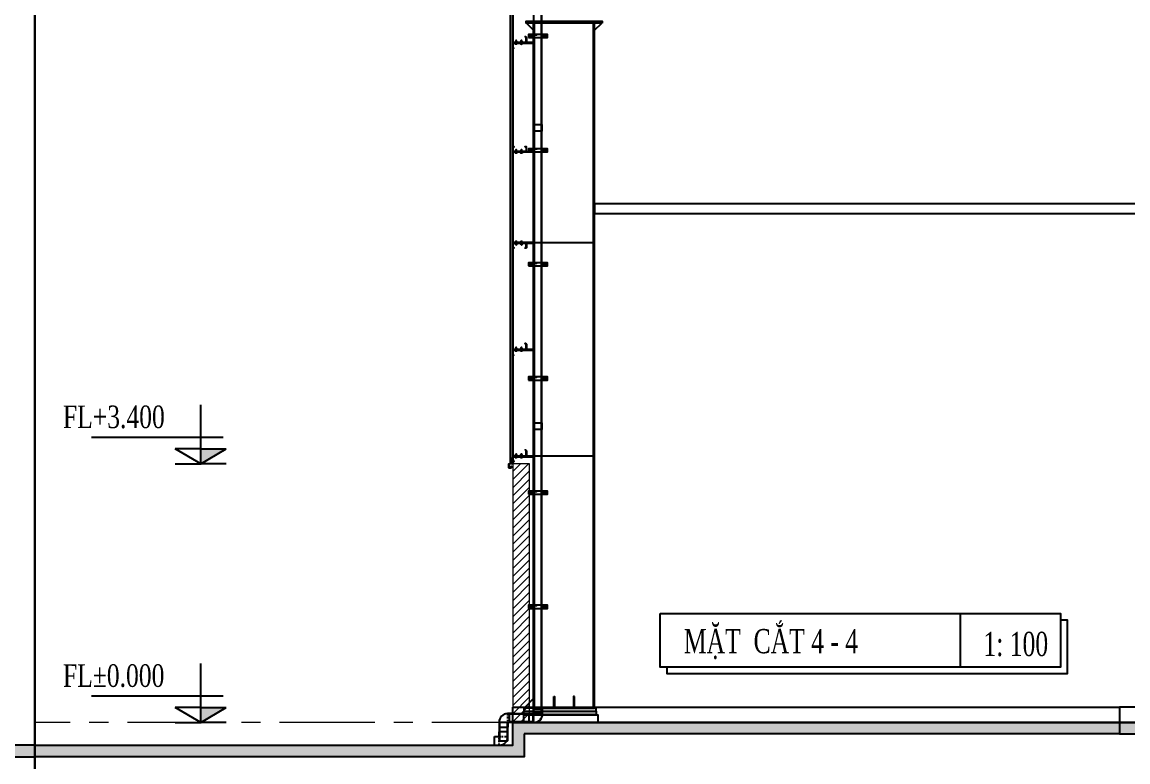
# Model space of a CAD drawing. Header units: inches. Extents: x 315041 to 662841, y -45540 to -35018.
# Drawn here: x 329904.8 to 330050, y -36486.3 to -36389.1 of the extents above; entities that cross this region are included whole.
import ezdxf

# ---------------------------------------------------------------- set-up
doc = ezdxf.new("R2010")
doc.units = ezdxf.units.IN
doc.header["$MEASUREMENT"] = 0
for name, pattern in [('CENTER', [2, 1.25, -0.25, 0.25, -0.25]), ('CENTER2', [28.575, 19.05, -3.175, 3.175, -3.175]), ('DASHED2', [9.525, 6.35, -3.175]), ('HIDDEN', [0.375, 0.25, -0.125])]:
    doc.linetypes.add(name, pattern=pattern)
for name, color, linetype in [('001-TRUC', 252, 'CENTER'), ('2', 2, 'Continuous'), ('250', 250, 'Continuous'), ('251', 251, 'Continuous'), ('3', 3, 'Continuous'), ('5', 5, 'Continuous'), ('6', 6, 'Continuous'), ('8', 8, 'Continuous'), ('9', 9, 'Continuous'), ('DOWNPOUT', 52, 'Continuous'), ('flashing', 6, 'Continuous'), ('ROOFING', 4, 'Continuous'), ('STRUCTURE', 1, 'Continuous')]:
    doc.layers.add(name, color=color, linetype=linetype)
doc.layers.add('0_HATCH', color=252, linetype='Continuous', lineweight=9)
doc.styles.add('ST1', font='times.ttf', dxfattribs={"width": 0.7})
doc.styles.add('vntimeh.shx', font='vntimeh.shx', dxfattribs={"width": 0.8, "bigfont": 'bigfont.shx'})

# ---------------------------------------------------------------- blocks, each defined once
blk = doc.blocks.new('A$C6A7930B6')
at = {"layer": '2'}
h = blk.add_hatch(dxfattribs=at)
h.set_pattern_fill('ANSI31', color=256, scale=0.125, angle=-90, style=0)
h.set_pattern_definition([(315, (3303.04439, 11524.56439), (0.011048543456, 0.011048543456), [])])
h.paths.add_polyline_path([(1.5, 1.19), (1.5, 0.62), (0.02, 0.62), (0.02, 0.12), (0.13, 0.01), (0.12, 0), (0, 0.12), (0, 0.63), (1.48, 0.63), (1.48, 1.18), (1.37, 1.29), (1.38, 1.3)])
at = {"layer": '251'}
h = blk.add_hatch(color=256, dxfattribs=at)
h.paths.add_polyline_path([(0.31, 0.67), (0.31, 0.67, 0.192582), (0.33, 0.68, 0.192582), (0.35, 0.67)])
h.paths.add_polyline_path([(0.4, 0.67, 0.192582), (0.42, 0.68, 0.192582), (0.44, 0.67)])
h = blk.add_hatch(color=256, dxfattribs=at)
h.paths.add_polyline_path([(0.31, 0.45), (0.31, 0.45, 0.192582), (0.33, 0.46, 0.192582), (0.35, 0.45)])
h.paths.add_polyline_path([(0.4, 0.45, 0.192582), (0.42, 0.46, 0.192582), (0.44, 0.45)])
h = blk.add_hatch(color=256, dxfattribs=at)
h.paths.add_polyline_path([(0.9, 0.67), (0.89, 0.67, 0.192582), (0.92, 0.68, 0.192582), (0.94, 0.67)])
h.paths.add_polyline_path([(0.98, 0.67, 0.192582), (1, 0.68, 0.192582), (1.02, 0.67)])
h = blk.add_hatch(color=256, dxfattribs=at)
h.paths.add_polyline_path([(0.9, 0.45), (0.89, 0.45, 0.192582), (0.92, 0.46, 0.192582), (0.94, 0.45)])
h.paths.add_polyline_path([(0.98, 0.45, 0.192582), (1, 0.46, 0.192582), (1.02, 0.45)])
at = {"layer": '9', "linetype": 'Continuous'}
h = blk.add_hatch(dxfattribs=at)
h.set_pattern_fill('ANSI31', color=250, scale=0.25, angle=-90, style=0)
h.set_pattern_definition([(315, (3302.900187, 11527.014995), (0.02209708691, 0.02209708691), [])])
h.paths.add_polyline_path([(2.29, 0.55), (2.29, 0.62), (0.13, 0.62), (0.13, 0.55)])
at = {"layer": '2'}
blk.add_lwpolyline([(1.5, 1.19), (1.5, 0.62), (0.02, 0.62), (0.02, 0.12), (0.13, 0.01), (0.12, 0), (0, 0.12), (0, 0.63), (1.48, 0.63), (1.48, 1.18), (1.37, 1.29), (1.38, 1.3)], close=True, dxfattribs=at)
at = {"layer": '5', "linetype": 'CENTER2', "ltscale": 0.2}
for p, q in [((0.38, 0.44), (0.38, 0.86)), ((0.96, 0.44), (0.96, 0.86))]:
    blk.add_line(p, q, dxfattribs=at)
at = {"layer": '6'}
blk.add_lwpolyline([(2.29, 0.55), (2.29, 0.62), (0.13, 0.62), (0.13, 0.55), (2.29, 0.55)], dxfattribs=at)
at = {"layer": '8'}
for p, q in [((0.29, 0.68), (0.29, 0.74)), ((0.29, 0.46), (0.29, 0.53)), ((0.44, 0.75), (0.31, 0.75)), ((0.44, 0.67), (0.31, 0.67)), ((0.44, 0.55), (0.31, 0.55)), ((0.44, 0.53), (0.31, 0.53)), ((0.44, 0.45), (0.31, 0.45)), ((0.34, 0.83), (0.33, 0.82)), ((0.33, 0.82), (0.34, 0.82)), ((0.34, 0.77), (0.33, 0.76)), ((0.33, 0.76), (0.33, 0.75)), ((0.33, 0.68), (0.33, 0.74)), ((0.33, 0.68), (0.33, 0.74)), ((0.33, 0.63), (0.33, 0.55)), ((0.33, 0.46), (0.33, 0.53)), ((0.33, 0.46), (0.33, 0.53)), ((0.42, 0.84), (0.34, 0.84)), ((0.34, 0.83), (0.34, 0.84)), ((0.34, 0.83), (0.38, 0.83)), ((0.35, 0.76), (0.42, 0.77)), ((0.43, 0.76), (0.35, 0.76)), ((0.38, 0.84), (0.38, 0.83)), ((0.38, 0.83), (0.38, 0.84)), ((0.42, 0.84), (0.42, 0.83)), ((0.42, 0.83), (0.42, 0.83)), ((0.42, 0.78), (0.43, 0.77)), ((0.42, 0.77), (0.43, 0.76)), ((0.43, 0.77), (0.42, 0.77)), ((0.42, 0.68), (0.42, 0.74)), ((0.42, 0.46), (0.42, 0.53)), ((0.43, 0.76), (0.43, 0.75)), ((0.43, 0.63), (0.43, 0.55)), ((0.46, 0.68), (0.46, 0.74)), ((0.46, 0.46), (0.46, 0.53)), ((0.87, 0.68), (0.87, 0.74)), ((0.87, 0.46), (0.87, 0.53)), ((1.02, 0.75), (0.89, 0.75)), ((1.02, 0.53), (0.89, 0.53)), ((1.02, 0.67), (0.9, 0.67)), ((1.02, 0.55), (0.9, 0.55)), ((1.02, 0.45), (0.9, 0.45)), ((0.92, 0.83), (0.91, 0.82)), ((0.91, 0.82), (0.92, 0.82)), ((0.92, 0.77), (0.91, 0.76)), ((0.91, 0.76), (0.91, 0.75)), ((0.91, 0.63), (0.91, 0.55)), ((1, 0.84), (0.92, 0.84)), ((0.92, 0.83), (0.92, 0.84)), ((0.92, 0.83), (0.96, 0.83)), ((0.92, 0.68), (0.92, 0.74)), ((0.92, 0.68), (0.92, 0.74)), ((0.92, 0.46), (0.92, 0.53)), ((0.92, 0.46), (0.92, 0.53)), ((0.93, 0.76), (1, 0.77)), ((1.01, 0.76), (0.93, 0.76)), ((0.96, 0.84), (0.96, 0.83)), ((0.96, 0.83), (0.96, 0.84)), ((1, 0.84), (1, 0.83)), ((1, 0.83), (1, 0.83)), ((1, 0.78), (1.01, 0.77)), ((1, 0.77), (1.01, 0.76)), ((1.01, 0.77), (1, 0.77)), ((1, 0.68), (1, 0.74)), ((1, 0.46), (1, 0.53)), ((1.01, 0.76), (1.01, 0.75)), ((1.01, 0.63), (1.01, 0.55)), ((1.05, 0.68), (1.05, 0.74)), ((1.05, 0.46), (1.05, 0.53))]:
    blk.add_line(p, q, dxfattribs=at)
for points in [[(0.28, 0.65), (0.28, 0.67), (0.47, 0.67), (0.47, 0.65)], [(0.28, 0.53), (0.28, 0.55), (0.47, 0.55), (0.47, 0.53)], [(0.34, 0.82), (0.33, 0.81), (0.34, 0.8), (0.42, 0.81), (0.43, 0.82), (0.42, 0.83)], [(0.34, 0.8), (0.33, 0.79), (0.34, 0.79), (0.42, 0.8), (0.43, 0.8), (0.42, 0.81)], [(0.34, 0.79), (0.33, 0.78), (0.34, 0.77), (0.42, 0.78), (0.43, 0.79), (0.42, 0.8)], [(0.86, 0.65), (0.86, 0.67), (1.06, 0.67), (1.06, 0.65)], [(0.86, 0.53), (0.86, 0.55), (1.06, 0.55), (1.06, 0.53)], [(0.92, 0.82), (0.91, 0.81), (0.92, 0.8), (1, 0.81), (1.01, 0.82), (1, 0.83)], [(0.92, 0.8), (0.91, 0.79), (0.92, 0.79), (1, 0.8), (1.01, 0.8), (1, 0.81)], [(0.92, 0.79), (0.91, 0.78), (0.92, 0.77), (1, 0.78), (1.01, 0.79), (1, 0.8)]]:
    blk.add_lwpolyline(points, close=True, dxfattribs=at)
for centre, start, end in [((0.31, 0.72), 46.3972, 133.6028), ((0.31, 0.7), 226.3972, 313.6028), ((0.31, 0.5), 46.3972, 133.6028), ((0.31, 0.49), 226.3972, 313.6028), ((0.35, 0.72), 90, 133.6028), ((0.35, 0.7), 226.3972, 270), ((0.35, 0.5), 90, 133.6028), ((0.35, 0.49), 226.3972, 270), ((0.4, 0.72), 46.3972, 90), ((0.4, 0.7), 270, 313.6028), ((0.4, 0.5), 46.3972, 90), ((0.4, 0.49), 270, 313.6028), ((0.44, 0.72), 46.3972, 133.6028), ((0.44, 0.7), 226.3972, 313.6028), ((0.44, 0.5), 46.3972, 133.6028), ((0.44, 0.49), 226.3972, 313.6028), ((0.89, 0.72), 46.3972, 133.6028), ((0.89, 0.7), 226.3972, 313.6028), ((0.89, 0.5), 46.3972, 133.6028), ((0.89, 0.49), 226.3972, 313.6028), ((0.94, 0.72), 90, 133.6028), ((0.94, 0.7), 226.3972, 270), ((0.94, 0.5), 90, 133.6028), ((0.94, 0.49), 226.3972, 270), ((0.98, 0.72), 46.3972, 90), ((0.98, 0.7), 270, 313.6028), ((0.98, 0.5), 46.3972, 90), ((0.98, 0.49), 270, 313.6028), ((1.02, 0.72), 46.3972, 133.6028), ((1.02, 0.7), 226.3972, 313.6028), ((1.02, 0.5), 46.3972, 133.6028), ((1.02, 0.49), 226.3972, 313.6028)]:
    blk.add_arc(centre, 0.0314, start, end, dxfattribs=at)
blk = doc.blocks.new('*U148')
at = {"layer": '251'}
h = blk.add_hatch(color=256, dxfattribs=at)
h.paths.add_polyline_path([(-0.053, -0.04), (-0.053, -0.043, -0.192582), (-0.048, -0.029, -0.192582), (-0.053, -0.014)])
h.paths.add_polyline_path([(-0.053, 0.014, -0.192582), (-0.048, 0.029, -0.192582), (-0.053, 0.043)])
h = blk.add_hatch(color=256, dxfattribs=at)
h.paths.add_polyline_path([(0.067, -0.04), (0.067, -0.043, -0.192582), (0.073, -0.029, -0.192582), (0.067, -0.014)])
h.paths.add_polyline_path([(0.067, 0.014, -0.192582), (0.073, 0.029, -0.192582), (0.067, 0.043)])
at = {"layer": '5', "linetype": 'CENTER2', "ltscale": 0.2}
blk.add_line((-0.077, 0), (0.206, 0), dxfattribs=at)
at = {"layer": '8'}
for p, q in [((-0.053, 0.04), (-0.053, -0.04)), ((-0.048, 0.058), (-0.006, 0.058)), ((-0.048, 0.029), (-0.006, 0.029)), ((0, 0.043), (0, -0.043)), ((0.056, 0.033), (0, 0.033)), ((0.056, -0.066), (0.056, 0.066)), ((0.056, 0.066), (0.067, 0.066)), ((0.067, -0.066), (0.067, 0.066)), ((0.067, 0.04), (0.067, -0.04)), ((0.073, 0.058), (0.115, 0.058)), ((0.073, 0.029), (0.115, 0.029)), ((0.12, 0.043), (0.12, -0.043)), ((0.128, 0.033), (0.12, 0.033)), ((0.132, 0.027), (0.128, 0.033)), ((0.128, 0.033), (0.128, -0.017)), ((0.128, -0.017), (0.132, 0.027)), ((0.138, 0.033), (0.132, 0.027)), ((0.142, 0.027), (0.138, 0.033)), ((0.175, 0.03), (0.172, 0.027)), ((0.18, 0.027), (0.175, 0.03)), ((0.177, -0.027), (0.178, 0)), ((0.18, 0), (0.178, 0)), ((0.178, 0), (0.18, 0)), ((0.18, 0.027), (0.18, -0.027)), ((-0.048, -0.029), (-0.006, -0.029)), ((-0.048, -0.029), (-0.006, -0.029)), ((-0.048, -0.058), (-0.006, -0.058)), ((0.056, -0.033), (0, -0.033)), ((0.056, -0.066), (0.067, -0.066)), ((0.073, -0.029), (0.115, -0.029)), ((0.073, -0.029), (0.115, -0.029)), ((0.073, -0.058), (0.115, -0.058)), ((0.131, -0.033), (0.12, -0.033)), ((0.137, -0.027), (0.131, -0.033)), ((0.171, -0.033), (0.167, -0.027)), ((0.177, -0.027), (0.171, -0.033)), ((0.177, -0.027), (0.18, -0.027))]:
    blk.add_line(p, q, dxfattribs=at)
for points in [[(0.147, -0.027), (0.141, -0.033), (0.137, -0.027), (0.142, 0.027), (0.148, 0.033), (0.152, 0.027)], [(0.157, -0.027), (0.151, -0.033), (0.147, -0.027), (0.152, 0.027), (0.158, 0.033), (0.162, 0.027)], [(0.167, -0.027), (0.161, -0.033), (0.157, -0.027), (0.162, 0.027), (0.168, 0.033), (0.172, 0.027)]]:
    blk.add_lwpolyline(points, close=True, dxfattribs=at)
for centre, start, end in [((-0.032, 0.043), 136.39718, 223.60282), ((-0.032, 0.014), 136.39718, 180), ((-0.021, 0.043), 316.39718, 43.60282), ((-0.021, 0.014), 0, 43.60282), ((0.088, 0.043), 136.39718, 223.60282), ((0.088, 0.014), 136.39718, 180), ((0.099, 0.043), 316.39718, 43.60282), ((0.099, 0.014), 0, 43.60282), ((-0.032, -0.014), 180, 223.60282), ((-0.032, -0.043), 136.39718, 223.60282), ((-0.021, -0.014), 316.39718, 0), ((-0.021, -0.043), 316.39718, 43.60282), ((0.088, -0.014), 180, 223.60282), ((0.088, -0.043), 136.39718, 223.60282), ((0.099, -0.014), 316.39718, 0), ((0.099, -0.043), 316.39718, 43.60282)]:
    blk.add_arc(centre, 0.0209, start, end, dxfattribs=at)
blk = doc.blocks.new('*U149')
at = {"layer": '251'}
h = blk.add_hatch(color=256, dxfattribs=at)
h.paths.add_polyline_path([(-0.053, -0.04), (-0.053, -0.043, -0.192582), (-0.048, -0.029, -0.192582), (-0.053, -0.014)])
h.paths.add_polyline_path([(-0.053, 0.014, -0.192582), (-0.048, 0.029, -0.192582), (-0.053, 0.043)])
h = blk.add_hatch(color=256, dxfattribs=at)
h.paths.add_polyline_path([(0.067, -0.04), (0.067, -0.043, -0.192582), (0.073, -0.029, -0.192582), (0.067, -0.014)])
h.paths.add_polyline_path([(0.067, 0.014, -0.192582), (0.073, 0.029, -0.192582), (0.067, 0.043)])
at = {"layer": '5', "linetype": 'CENTER2', "ltscale": 0.2}
blk.add_line((-0.077, 0), (0.206, 0), dxfattribs=at)
at = {"layer": '8'}
for p, q in [((-0.053, 0.04), (-0.053, -0.04)), ((-0.048, 0.058), (-0.006, 0.058)), ((-0.048, 0.029), (-0.006, 0.029)), ((0, 0.043), (0, -0.043)), ((0.056, 0.033), (0, 0.033)), ((0.056, -0.066), (0.056, 0.066)), ((0.056, 0.066), (0.067, 0.066)), ((0.067, -0.066), (0.067, 0.066)), ((0.067, 0.04), (0.067, -0.04)), ((0.073, 0.058), (0.115, 0.058)), ((0.073, 0.029), (0.115, 0.029)), ((0.12, 0.043), (0.12, -0.043)), ((0.128, 0.033), (0.12, 0.033)), ((0.132, 0.027), (0.128, 0.033)), ((0.128, 0.033), (0.128, -0.017)), ((0.128, -0.017), (0.132, 0.027)), ((0.138, 0.033), (0.132, 0.027)), ((0.142, 0.027), (0.138, 0.033)), ((0.175, 0.03), (0.172, 0.027)), ((0.18, 0.027), (0.175, 0.03)), ((0.177, -0.027), (0.178, 0)), ((0.18, 0), (0.178, 0)), ((0.178, 0), (0.18, 0)), ((0.18, 0.027), (0.18, -0.027)), ((-0.048, -0.029), (-0.006, -0.029)), ((-0.048, -0.029), (-0.006, -0.029)), ((-0.048, -0.058), (-0.006, -0.058)), ((0.056, -0.033), (0, -0.033)), ((0.056, -0.066), (0.067, -0.066)), ((0.073, -0.029), (0.115, -0.029)), ((0.073, -0.029), (0.115, -0.029)), ((0.073, -0.058), (0.115, -0.058)), ((0.131, -0.033), (0.12, -0.033)), ((0.137, -0.027), (0.131, -0.033)), ((0.171, -0.033), (0.167, -0.027)), ((0.177, -0.027), (0.171, -0.033)), ((0.177, -0.027), (0.18, -0.027))]:
    blk.add_line(p, q, dxfattribs=at)
for points in [[(0.147, -0.027), (0.141, -0.033), (0.137, -0.027), (0.142, 0.027), (0.148, 0.033), (0.152, 0.027)], [(0.157, -0.027), (0.151, -0.033), (0.147, -0.027), (0.152, 0.027), (0.158, 0.033), (0.162, 0.027)], [(0.167, -0.027), (0.161, -0.033), (0.157, -0.027), (0.162, 0.027), (0.168, 0.033), (0.172, 0.027)]]:
    blk.add_lwpolyline(points, close=True, dxfattribs=at)
for centre, start, end in [((-0.032, 0.043), 136.39718, 223.60282), ((-0.032, 0.014), 136.39718, 180), ((-0.021, 0.043), 316.39718, 43.60282), ((-0.021, 0.014), 0, 43.60282), ((0.088, 0.043), 136.39718, 223.60282), ((0.088, 0.014), 136.39718, 180), ((0.099, 0.043), 316.39718, 43.60282), ((0.099, 0.014), 0, 43.60282), ((-0.032, -0.014), 180, 223.60282), ((-0.032, -0.043), 136.39718, 223.60282), ((-0.021, -0.014), 316.39718, 0), ((-0.021, -0.043), 316.39718, 43.60282), ((0.088, -0.014), 180, 223.60282), ((0.088, -0.043), 136.39718, 223.60282), ((0.099, -0.014), 316.39718, 0), ((0.099, -0.043), 316.39718, 43.60282)]:
    blk.add_arc(centre, 0.0209, start, end, dxfattribs=at)
blk = doc.blocks.new('A$C174458B3')
at = {"layer": '2'}
blk.add_lwpolyline([(1.33, 0.02), (1.48, 0.02), (1.48, 0.52), (0.02, 0.52), (0.02, 0.02), (0.17, 0.02), (0.17, 0), (0, 0), (0, 0.54), (1.5, 0.54), (1.5, 0), (1.33, 0), (1.33, 0.02)], dxfattribs=at)
at = {"layer": '5'}
blk.add_lwpolyline([(2.29, 0.54), (2.29, 0.61), (0.13, 0.61), (0.13, 0.54), (2.29, 0.54)], dxfattribs=at)
at = {"layer": '251', "color": 147, "xscale": 1.5, "yscale": 1.5, "zscale": 1.5, "rotation": 270}
for name, p in [('*U149', (0.38, 0.61)), ('*U148', (0.96, 0.61))]:
    blk.add_blockref(name, p, dxfattribs=at)
blk = doc.blocks.new('cos')
at = {"color": 8}
for p, q in [((0, 0), (0, 7.82)), ((-3, 3.49), (14.52, 3.49)), ((0, 1.99), (-3.39, 1.99)), ((0, 0), (-3.39, 1.99)), ((0, 1.99), (3.39, 1.99)), ((0, 0), (3.39, 1.99))]:
    blk.add_line(p, q, dxfattribs=at)
at = {"color": 4}
for p in [(-3.39, 0), (3.39, 0)]:
    blk.add_line(p, (0, 0), dxfattribs=at)
at = {"color": 8}
blk.add_solid([(0, 0), (-3.39, 1.99), (0, 1.99)], dxfattribs=at)
at = {"layer": '3', "color": 3, "style": 'vntimeh.shx', "width": 0.75}
blk.add_attdef('DSD', (1.32, 4.73), '', height=3, dxfattribs=at)
blk = doc.blocks.new('Short_Self_drilling')
at = {"layer": 'STRUCTURE', "color": 1, "linetype": 'Continuous'}
for p, q in [((6, 2), (-6, 2)), ((5, 4), (-5, 4)), ((-3, 3), (-5, 3)), ((3, 7), (-3, 7)), ((-3, 4), (-3, 7)), ((3, 3), (-3, 3)), ((-2, 3), (-2, 3)), ((6, 0), (0, 0)), ((2, 3), (2, 3)), ((2, -1), (2, 0)), ((3, 4), (3, 7)), ((5, 3), (3, 3)), ((3, -1), (-3, 0)), ((3, -3), (-3, -2)), ((3, -4), (-3, -3)), ((3, -6), (-3, -5)), ((3, -7), (-3, -6)), ((-2, -8), (-3, -8)), ((-2, -1), (-2, -1)), ((-2, -3), (-2, -2)), ((-2, -4), (-2, -4)), ((-2, -6), (-2, -5)), ((-2, -7), (-2, -7)), ((-2, -12), (-2, -8)), ((3, -9), (-1, -8)), ((2, -2), (2, -2)), ((2, -4), (2, -3)), ((2, -5), (2, -5)), ((2, -7), (2, -6)), ((2, -8), (2, -8)), ((2, -12), (2, -9))]:
    blk.add_line(p, q, dxfattribs=at)
blk.add_lwpolyline([(6, 1), (6, 2), (2, 3), (-2, 3), (-6, 2), (-6, 1)], close=True, dxfattribs=at)
for points in [[(-6, 1, -0.088869), (-6, 0), (0, 0)], [(0, 4), (0, 6, 0.338878), (-3, 6), (-3, 4)], [(3, 4), (3, 6, 0.338878), (0, 6), (0, 4)], [(0, -14), (-1, -12, -0.148657), (-1, -11), (-2, -8, -0.815006), (-1, -8, 0.150833), (-1, -9)], [(2, -12), (0, -14, -0.333596), (0, -14), (-2, -12)], [(2, -12), (2, -12, 0.52242), (1, -12), (0, -14)]]:
    blk.add_lwpolyline(points, format="xyb", dxfattribs=at)
for points in [[(3, -1), (2, -2), (-2, -1), (-3, 0), (-2, 0)], [(3, -3), (2, -3), (-2, -2), (-3, -2), (-2, -1), (2, -2), (3, -3)], [(3, -4), (2, -5), (-2, -4), (-3, -3), (-2, -3), (2, -4), (3, -4)], [(3, -6), (2, -6), (-2, -5), (-3, -5), (-2, -4), (2, -5), (3, -6)], [(3, -7), (2, -8), (-2, -7), (-3, -6), (-2, -6), (2, -7), (3, -7)], [(-2, -9), (-2, -8), (-3, -8), (-2, -7), (-2, -8)], [(-1, 0), (2, -1), (3, -1)], [(-1, -8), (2, -8), (3, -9)], [(3, -9), (2, -9), (-1, -9)]]:
    blk.add_lwpolyline(points, dxfattribs=at)
for centre, radius, start, end in [((-5, 3), 0.455, 109.7949, 250.2674), ((-3, 7), 0.429, 90.0311, 180.0311), ((3, 7), 0.429, 0.0311, 90.0311), ((5, 3), 0.435, 279.7276, 80.3347), ((10, 0), 3.74, 162.2963, 182.6103)]:
    blk.add_arc(centre, radius, start, end, dxfattribs=at)
blk = doc.blocks.new('HFR-1')
at = {"layer": 'STRUCTURE', "color": 1, "linetype": 'Continuous'}
for p, q in [((-6, 0), (6, 0)), ((-5, 1), (-3, 1)), ((5, 1), (3, 1)), ((-2, -1), (-3, -2)), ((-3, -2), (3, -1)), ((-3, -2), (3, -2)), ((-3, -2), (-2, -3)), ((-2, -2), (-3, -2)), ((-3, -2), (-2, -2)), ((-3, -3), (3, -3)), ((-3, -3), (-2, -3)), ((-2, -3), (-3, -3)), ((-2, -3), (-3, -4)), ((-3, -4), (3, -4)), ((-3, -4), (3, -4)), ((-3, -4), (-2, -4)), ((-3, -4), (-2, -5)), ((-2, -4), (-3, -4)), ((-3, -5), (3, -5)), ((-3, -5), (-2, -5)), ((-2, -5), (-3, -5)), ((-2, -5), (-3, -6)), ((-3, -6), (3, -6)), ((-3, -7), (3, -6)), ((-3, -6), (-2, -6)), ((-2, -6), (-3, -7)), ((-3, -7), (3, -7)), ((-3, -7), (-2, -7)), ((-3, -7), (-2, -8)), ((-2, -7), (-3, -7)), ((-3, -8), (3, -8)), ((-3, -8), (-2, -8)), ((-2, -8), (-3, -8)), ((-2, -8), (-3, -9)), ((-3, -9), (3, -9)), ((-3, -9), (-2, -9)), ((-3, -9), (3, -9)), ((-3, -9), (-2, -10)), ((-2, -9), (-3, -9)), ((-2, -10), (-3, -11)), ((-3, -10), (2, -10)), ((-3, -10), (-2, -10)), ((-2, -10), (-3, -10)), ((-3, -12), (1, -11)), ((-3, -11), (1, -11)), ((-3, -11), (-2, -11)), ((-2, -11), (-3, -12)), ((-3, -12), (-2, -12)), ((2, -1), (-2, -1)), ((-2, -3), (2, -2)), ((2, -2), (-2, -2)), ((-2, -2), (2, -2)), ((2, -2), (-2, -3)), ((-2, -3), (2, -3)), ((2, -3), (-2, -3)), ((-2, -4), (2, -4)), ((2, -4), (-2, -4)), ((-2, -5), (2, -5)), ((-2, -5), (2, -5)), ((2, -5), (-2, -5)), ((2, -5), (-2, -5)), ((-2, -6), (2, -6)), ((2, -6), (-2, -6)), ((-2, -7), (2, -7)), ((-2, -8), (2, -7)), ((2, -7), (-2, -7)), ((2, -7), (-2, -8)), ((-2, -8), (2, -8)), ((2, -8), (-2, -8)), ((-2, -9), (2, -9)), ((2, -9), (-2, -9)), ((1, -10), (-2, -10)), ((-2, -10), (2, -10)), ((-2, -10), (1, -10)), ((2, -10), (-2, -10)), ((-2, -11), (1, -11)), ((1, -11), (-2, -11)), ((-2, -12), (0, -12)), ((-2, -17), (-2, -12)), ((-2, -17), (-2, -17)), ((-2, -17), (0, -20)), ((-1, -17), (0, -20)), ((0, -19), (1, -17)), ((0, -20), (2, -17)), ((2, -2), (3, -1)), ((3, -1), (2, -1)), ((2, -2), (3, -2)), ((3, -2), (2, -2)), ((3, -3), (2, -2)), ((2, -3), (3, -3)), ((3, -4), (2, -3)), ((2, -4), (3, -4)), ((2, -5), (3, -4)), ((3, -4), (2, -4)), ((2, -5), (3, -5)), ((3, -5), (2, -5)), ((3, -6), (2, -5)), ((2, -6), (3, -6)), ((2, -7), (3, -6)), ((3, -6), (2, -6)), ((2, -7), (3, -7)), ((3, -7), (2, -7)), ((3, -8), (2, -7)), ((2, -8), (3, -8)), ((3, -9), (2, -8)), ((2, -9), (3, -9)), ((2, -10), (3, -9)), ((3, -9), (2, -9)), ((3, -11), (2, -10)), ((2, -10), (2, -10)), ((2, -16), (2, -10)), ((2, -10), (2, -10)), ((2, -10), (3, -10)), ((3, -10), (2, -10)), ((2, -10), (3, -10)), ((2, -11), (2, -11)), ((2, -11), (3, -11)), ((2, -11), (3, -11)), ((2, -11), (3, -11)), ((2, -12), (3, -11)), ((3, -11), (2, -11)), ((2, -11), (2, -11)), ((2, -17), (2, -12)), ((2, -12), (2, -12))]:
    blk.add_line(p, q, dxfattribs=at)
at = {"layer": 'STRUCTURE', "color": 1, "linetype": 'Continuous', "ltscale": 8}
for p in [(-3, 1), (3, 1)]:
    blk.add_line(p, (0, 1), dxfattribs=at)
at = {"layer": 'STRUCTURE', "color": 1, "linetype": 'DASHED2'}
for p in [(-2, 1), (2, 1)]:
    blk.add_line(p, (0, 0), dxfattribs=at)
at = {"layer": 'STRUCTURE', "color": 1, "linetype": 'Continuous', "ltscale": 8}
for centre, start, end in [((-5, 0), 130.41, 194.8062), ((5, 0), 345.1938, 49.59)]:
    blk.add_arc(centre, 0.801, start, end, dxfattribs=at)
at = {"layer": 'STRUCTURE', "color": 1, "linetype": 'Continuous'}
for centre, radius, start, end in [((-7, -9), 9.14, 58.065, 78.8402), ((5, -4), 3.83, 84.2039, 134.3621), ((-2, -17), 0.59, 34.2302, 144.5641), ((-1, -10), 1.93, 296.6041, 355.3922), ((0, -19), 0.331, 231.6348, 305.4287), ((2, -10), 0.444, 15.9762, 172.6971), ((-1, -16), 2.2, 324.0048, 357.8268)]:
    blk.add_arc(centre, radius, start, end, dxfattribs=at)
blk = doc.blocks.new('D90-90')
at = {"layer": 'ROOFING', "color": 254}
for p, q in [((-297059, -76253), (-297059, -76308)), ((-296910, -76158), (-296964, -76158)), ((-296910, -76257), (-296961, -76257)), ((-296961, -76257), (-296961, -76308)), ((-296910, -76158), (-296910, -76257)), ((-297059, -76308), (-296961, -76308))]:
    blk.add_line(p, q, dxfattribs=at)
at = {"layer": 'ROOFING', "color": 254, "linetype": 'HIDDEN'}
for p, q in [((-297057, -76253), (-297057, -76308)), ((-296963, -76258), (-297057, -76258)), ((-296910, -76161), (-296964, -76161)), ((-296910, -76255), (-296963, -76255)), ((-296963, -76255), (-296963, -76308)), ((-296960, -76255), (-296960, -76161))]:
    blk.add_line(p, q, dxfattribs=at)
at = {"layer": 'ROOFING', "color": 254}
blk.add_arc((-296964, -76253), 95, 90, 180, dxfattribs=at)
at = {"layer": 'ROOFING', "color": 254, "linetype": 'HIDDEN'}
blk.add_arc((-296964, -76253), 92.8, 90, 180, dxfattribs=at)

msp = doc.modelspace()

# ---------------------------------------------------------------- hatches: boundary and pattern name
h = msp.add_hatch()
h.set_pattern_fill('ANSI31', color=1, scale=0.15, style=0)
h.set_pattern_definition([(45, (319542.400513, -35220.541415), (-0.013258252147, 0.013258252147), [])])
edge = h.paths.add_edge_path()
edge.add_line((329972.4176, -36390.6826), (329972.0176, -36390.6826))
edge.add_line((329972.0176, -36390.6826), (329972.0176, -36391.0826))
edge.add_arc((329972.0176, -36391.0526), 0.03, 270, 360)
edge.add_line((329972.0476, -36391.0526), (329972.0476, -36390.7126))
edge.add_line((329972.0476, -36390.7126), (329972.3876, -36390.7126))
edge.add_arc((329972.3876, -36390.6826), 0.03, 270, 360)
h = msp.add_hatch()
h.set_pattern_fill('ANSI31', color=1, scale=0.15, style=0)
h.set_pattern_definition([(45, (319542.400513, -35235.541415), (-0.013258252147, 0.013258252147), [])])
edge = h.paths.add_edge_path()
edge.add_line((329972.4176, -36405.6826), (329972.0176, -36405.6826))
edge.add_line((329972.0176, -36405.6826), (329972.0176, -36406.0826))
edge.add_arc((329972.0176, -36406.0526), 0.03, 270, 360)
edge.add_line((329972.0476, -36406.0526), (329972.0476, -36405.7126))
edge.add_line((329972.0476, -36405.7126), (329972.3876, -36405.7126))
edge.add_arc((329972.3876, -36405.6826), 0.03, 270, 360)
h = msp.add_hatch()
h.set_pattern_fill('ANSI31', color=1, scale=0.15, style=0)
h.set_pattern_definition([(45, (319542.400513, -35250.541415), (-0.013258252147, 0.013258252147), [])])
edge = h.paths.add_edge_path()
edge.add_line((329972.4176, -36420.6826), (329972.0176, -36420.6826))
edge.add_line((329972.0176, -36420.6826), (329972.0176, -36421.0826))
edge.add_arc((329972.0176, -36421.0526), 0.03, 270, 360)
edge.add_line((329972.0476, -36421.0526), (329972.0476, -36420.7126))
edge.add_line((329972.0476, -36420.7126), (329972.3876, -36420.7126))
edge.add_arc((329972.3876, -36420.6826), 0.03, 270, 360)
h = msp.add_hatch()
h.set_pattern_fill('ANSI31', color=1, scale=0.15, style=0)
h.set_pattern_definition([(45, (319542.400513, -35265.541415), (-0.013258252147, 0.013258252147), [])])
edge = h.paths.add_edge_path()
edge.add_line((329972.4176, -36435.6826), (329972.0176, -36435.6826))
edge.add_line((329972.0176, -36435.6826), (329972.0176, -36436.0826))
edge.add_arc((329972.0176, -36436.0526), 0.03, 270, 360)
edge.add_line((329972.0476, -36436.0526), (329972.0476, -36435.7126))
edge.add_line((329972.0476, -36435.7126), (329972.3876, -36435.7126))
edge.add_arc((329972.3876, -36435.6826), 0.03, 270, 360)
h = msp.add_hatch()
h.set_pattern_fill('ANSI31', color=1, scale=0.15, style=0)
h.set_pattern_definition([(45, (319542.400513, -35280.541415), (-0.013258252147, 0.013258252147), [])])
edge = h.paths.add_edge_path()
edge.add_line((329972.4176, -36450.6826), (329972.0176, -36450.6826))
edge.add_line((329972.0176, -36450.6826), (329972.0176, -36451.0826))
edge.add_arc((329972.0176, -36451.0526), 0.03, 270, 360)
edge.add_line((329972.0476, -36451.0526), (329972.0476, -36450.7126))
edge.add_line((329972.0476, -36450.7126), (329972.3876, -36450.7126))
edge.add_arc((329972.3876, -36450.6826), 0.03, 270, 360)
h = msp.add_hatch()
h.set_pattern_fill('ANSI31', color=1, scale=0.15, style=0)
h.set_pattern_definition([(45, (319542.400513, -35295.541415), (-0.013258252147, 0.013258252147), [])])
edge = h.paths.add_edge_path()
edge.add_line((329972.4176, -36465.6826), (329972.0176, -36465.6826))
edge.add_line((329972.0176, -36465.6826), (329972.0176, -36466.0826))
edge.add_arc((329972.0176, -36466.0526), 0.03, 270, 360)
edge.add_line((329972.0476, -36466.0526), (329972.0476, -36465.7126))
edge.add_line((329972.0476, -36465.7126), (329972.3876, -36465.7126))
edge.add_arc((329972.3876, -36465.6826), 0.03, 270, 360)
h = msp.add_hatch()
h.set_pattern_fill('AR-CONC', color=8, scale=0.25, style=0)
h.set_pattern_definition([(130, (653288.633, 2244.8948), (-1.7931504565, -0.1568803375), [0.1875, -2.0625]), (185, (653288.633, 2244.8948), (0.346878334, 1.880480334), [0.15, -1.65]), (79.5486, (653288.4835, 2244.8818), (-1.446273454, 1.723598855), [0.159350475, -1.75285528]), (133.8158, (653288.633, 2245.3948), (-2.668102622, -0.413797536), [0.28125, -3.09375]), (83.3644, (653288.4106, 2245.3604), (-2.336656764, 2.435294677), [0.23902572, -2.6292825]), (188.8158, (653288.633, 2245.3948), (-2.336654863, 2.435296502), [0.225, -2.475]), (159, (653288.383, 2245.2698), (-1.49226763, -1.0065472267), [0.1875, -2.0625]), (214, (653288.383, 2245.2698), (-0.60828833, 1.812875113), [0.15, -1.65]), (108.5486, (653288.2586, 2245.186), (-2.100556571, 0.806326242), [0.159350475, -1.75285528]), (142.5, (653288.63295, 2244.89483), (-0.0303996383, 0.8322346346), [0, -1.63, 0, -1.675, 0, -1.65625]), (172.5, (653288.63295, 2244.8948), (-0.6576738436, 0.9860292797), [0, -0.955, 0, -1.5925, 0, -0.63125]), (212.5, (653289.19045, 2244.89483), (-1.3345560904, -0.0563871793), [0, -0.625, 0, -1.95, 0, -2.5875]), (222.5, (653289.4404, 2244.8948), (-1.4579654234, 0.250262456), [0, -0.8125, 0, -1.295, 0, -1.8375])])
h.paths.add_polyline_path([(329860.7897, -36482.5769), (329860.7897, -36485.5769), (329862.2897, -36485.5769), (329906.4424, -36485.5769), (329906.4424, -36484.0769), (329862.2897, -36484.0769), (329862.2897, -36481.0769), (329860.7897, -36481.0769), (329773.7059, -36481.0769), (329773.7059, -36482.5769)])
h = msp.add_hatch()
h.set_pattern_fill('AR-CONC', color=8, scale=0.25, style=0)
h.set_pattern_definition([(50, (6542.8799, 2244.8948), (1.7931504565, -0.1568803375), [0.1875, -2.0625]), (355, (6542.8799, 2244.8948), (-0.346878334, 1.880480334), [0.15, -1.65]), (100.4514, (6543.0293, 2244.8818), (1.446273454, 1.723598855), [0.159350475, -1.75285528]), (46.1842, (6542.8799, 2245.3948), (2.668102622, -0.413797536), [0.28125, -3.09375]), (96.6356, (6543.1022, 2245.3604), (2.336656764, 2.435294677), [0.23902572, -2.6292825]), (351.1842, (6542.88, 2245.3948), (2.336654863, 2.435296502), [0.225, -2.475]), (21, (6543.1299, 2245.2698), (1.49226763, -1.0065472267), [0.1875, -2.0625]), (326, (6543.1299, 2245.2698), (0.60828833, 1.812875113), [0.15, -1.65]), (71.4514, (6543.2542, 2245.186), (2.100556571, 0.806326242), [0.159350475, -1.75285528]), (37.5, (6542.8799, 2244.89483), (0.0303996383, 0.8322346346), [0, -1.63, 0, -1.675, 0, -1.65625]), (7.5, (6542.8799, 2244.8948), (0.6576738436, 0.9860292797), [0, -0.955, 0, -1.5925, 0, -0.63125]), (327.5, (6542.3224, 2244.89483), (1.3345560904, -0.0563871793), [0, -0.625, 0, -1.95, 0, -2.5875]), (317.5, (6542.0724, 2244.8948), (1.4579654234, 0.250262456), [0, -0.8125, 0, -1.295, 0, -1.8375])])
h.paths.add_polyline_path([(329970.7231, -36482.5769), (329970.7231, -36485.5769), (329969.2231, -36485.5769), (329906.4424, -36485.5769), (329906.4424, -36484.0769), (329969.2231, -36484.0769), (329969.2231, -36481.0769), (329970.7231, -36481.0769), (330048.9397, -36481.0769), (330048.9397, -36482.5769)])
h = msp.add_hatch()
h.set_pattern_fill('AR-CONC', color=8, scale=0.25, style=0)
h.set_pattern_definition([(130, (653563.8668, 2244.8948), (-1.7931504565, -0.1568803375), [0.1875, -2.0625]), (185, (653563.8668, 2244.8948), (0.346878334, 1.880480334), [0.15, -1.65]), (79.5486, (653563.7173, 2244.8818), (-1.446273454, 1.723598855), [0.159350475, -1.75285528]), (133.8158, (653563.8668, 2245.3948), (-2.668102622, -0.413797536), [0.28125, -3.09375]), (83.3644, (653563.6444, 2245.3604), (-2.336656764, 2.435294677), [0.23902572, -2.6292825]), (188.8158, (653563.8668, 2245.3948), (-2.336654863, 2.435296502), [0.225, -2.475]), (159, (653563.6168, 2245.2698), (-1.49226763, -1.0065472267), [0.1875, -2.0625]), (214, (653563.6168, 2245.2698), (-0.60828833, 1.812875113), [0.15, -1.65]), (108.5486, (653563.4924, 2245.186), (-2.100556571, 0.806326242), [0.159350475, -1.75285528]), (142.5, (653563.86677, 2244.89483), (-0.0303996383, 0.8322346346), [0, -1.63, 0, -1.675, 0, -1.65625]), (172.5, (653563.8668, 2244.8948), (-0.6576738436, 0.9860292797), [0, -0.955, 0, -1.5925, 0, -0.63125]), (212.5, (653564.42427, 2244.89483), (-1.3345560904, -0.0563871793), [0, -0.625, 0, -1.95, 0, -2.5875]), (222.5, (653564.6743, 2244.8948), (-1.4579654234, 0.250262456), [0, -0.8125, 0, -1.295, 0, -1.8375])])
h.paths.add_polyline_path([(330136.0235, -36482.5769), (330136.0235, -36485.5769), (330137.5235, -36485.5769), (330191.1113, -36485.5769), (330191.1113, -36484.0769), (330137.5235, -36484.0769), (330137.5235, -36481.0769), (330136.0235, -36481.0769), (330048.9397, -36481.0769), (330048.9397, -36482.5769)])
at = {"layer": '0_HATCH'}
h = msp.add_hatch(dxfattribs=at)
h.set_pattern_fill('ANSI31', color=256, scale=6)
h.set_pattern_definition([(45, (323637.9759, -29220.9363), (-0.530330086, 0.530330086), [])])
h.paths.add_polyline_path([(329969.2231, -36447.0769), (329969.2231, -36481.0769), (329971.4231, -36481.0769), (329971.4231, -36447.0769)])
at = {"layer": '2'}
h = msp.add_hatch(dxfattribs=at)
h.set_pattern_fill('AR-CONC', color=9, scale=0.05)
h.set_pattern_definition([(50, (329508.6307, -35891.78503), (0.35863009, -0.03137607), [0.0375, -0.4125]), (355, (329508.6307, -35891.78503), (-0.06937567, 0.37609607), [0.03, -0.33]), (100.451444, (329508.6606, -35891.78764), (0.28925442, 0.34472), [0.0318701, -0.35057106]), (46.1842, (329508.6307, -35891.68503), (0.53362067, -0.08275964), [0.05625, -0.61875]), (96.635635, (329508.6752, -35891.6919), (0.46733097, 0.4870593), [0.04780517, -0.52585688]), (351.18416, (329508.6307, -35891.68503), (0.46733097, 0.4870593), [0.045, -0.495]), (21, (329508.6807, -35891.71003), (0.29845353, -0.20130945), [0.0375, -0.4125]), (326, (329508.6807, -35891.71003), (0.12165767, 0.36257502), [0.03, -0.33]), (71.451445, (329508.70558, -35891.7268), (0.42011119, 0.16126558), [0.0318701, -0.35057106]), (37.5, (329508.6307, -35891.78503), (0.006079928, 0.166446927), [0, -0.326, 0, -0.335, 0, -0.33125]), (7.5, (329508.6307, -35891.78503), (0.13153477, 0.197205856), [0, -0.191, 0, -0.3185, 0, -0.12625]), (327.5, (329508.5192, -35891.78503), (0.266911218, -0.011277436), [0, -0.125, 0, -0.39, 0, -0.5175]), (317.5, (329508.4692, -35891.78503), (0.291593085, 0.05005249), [0, -0.1625, 0, -0.259, 0, -0.3675])])
h.paths.add_polyline_path([(329970.6731, -36479.5769), (329980.1731, -36479.5769), (329980.1731, -36480.0769), (329970.6731, -36480.0769)])

# ---------------------------------------------------------------- linework, layer by layer
msp.add_line((330028.0097, -36466.7538), (330028.0097, -36473.8278))
at = {"color": 8}
for points in [[(329621.7734, -36171.9399), (329906.4424, -36171.9399), (329906.4424, -36523.5197), (329621.7734, -36523.5197)], [(329906.4424, -36171.9399), (330191.1113, -36171.9399), (330191.1113, -36523.5197), (329906.4424, -36523.5197)], [(329860.7897, -36482.5769), (329860.7897, -36485.5769), (329862.2897, -36485.5769), (329906.4424, -36485.5769), (329906.4424, -36484.0769), (329862.2897, -36484.0769), (329862.2897, -36481.0769), (329860.7897, -36481.0769), (329773.7059, -36481.0769), (329773.7059, -36482.5769)], [(329970.7231, -36482.5769), (329970.7231, -36485.5769), (329969.2231, -36485.5769), (329906.4424, -36485.5769), (329906.4424, -36484.0769), (329969.2231, -36484.0769), (329969.2231, -36481.0769), (329970.7231, -36481.0769), (330048.9397, -36481.0769), (330048.9397, -36482.5769)], [(330136.0235, -36482.5769), (330136.0235, -36485.5769), (330137.5235, -36485.5769), (330191.1113, -36485.5769), (330191.1113, -36484.0769), (330137.5235, -36484.0769), (330137.5235, -36481.0769), (330136.0235, -36481.0769), (330048.9397, -36481.0769), (330048.9397, -36482.5769)]]:
    msp.add_lwpolyline(points, close=True, dxfattribs=at)
at = {"color": 2}
for points in [[(329971.2921, -36391.0826), (329973.7921, -36391.0826), (329973.7921, -36390.6826), (329971.2921, -36390.6826)], [(329971.2921, -36406.0826), (329973.7921, -36406.0826), (329973.7921, -36405.6826), (329971.2921, -36405.6826)], [(329971.2921, -36421.0826), (329973.7921, -36421.0826), (329973.7921, -36420.6826), (329971.2921, -36420.6826)], [(329971.2921, -36436.0826), (329973.7921, -36436.0826), (329973.7921, -36435.6826), (329971.2921, -36435.6826)], [(329971.2921, -36451.0826), (329973.7921, -36451.0826), (329973.7921, -36450.6826), (329971.2921, -36450.6826)], [(329971.2921, -36466.0826), (329973.7921, -36466.0826), (329973.7921, -36465.6826), (329971.2921, -36465.6826)]]:
    msp.add_lwpolyline(points, close=True, dxfattribs=at)
at = {"color": 1}
for points in [[(329972.4176, -36390.6826), (329972.0176, -36390.6826), (329972.0176, -36391.0826), (329972.0176, -36391.0826, 0.41421356), (329972.0476, -36391.0526), (329972.0476, -36390.7126), (329972.3876, -36390.7126, 0.41421356), (329972.4176, -36390.6826)], [(329972.4176, -36405.6826), (329972.0176, -36405.6826), (329972.0176, -36406.0826), (329972.0176, -36406.0826, 0.41421356), (329972.0476, -36406.0526), (329972.0476, -36405.7126), (329972.3876, -36405.7126, 0.41421356), (329972.4176, -36405.6826)], [(329972.4176, -36420.6826), (329972.0176, -36420.6826), (329972.0176, -36421.0826), (329972.0176, -36421.0826, 0.41421356), (329972.0476, -36421.0526), (329972.0476, -36420.7126), (329972.3876, -36420.7126, 0.41421356), (329972.4176, -36420.6826)], [(329972.4176, -36435.6826), (329972.0176, -36435.6826), (329972.0176, -36436.0826), (329972.0176, -36436.0826, 0.41421356), (329972.0476, -36436.0526), (329972.0476, -36435.7126), (329972.3876, -36435.7126, 0.41421356), (329972.4176, -36435.6826)], [(329972.4176, -36450.6826), (329972.0176, -36450.6826), (329972.0176, -36451.0826), (329972.0176, -36451.0826, 0.41421356), (329972.0476, -36451.0526), (329972.0476, -36450.7126), (329972.3876, -36450.7126, 0.41421356), (329972.4176, -36450.6826)], [(329972.4176, -36465.6826), (329972.0176, -36465.6826), (329972.0176, -36466.0826), (329972.0176, -36466.0826, 0.41421356), (329972.0476, -36466.0526), (329972.0476, -36465.7126), (329972.3876, -36465.7126, 0.41421356), (329972.4176, -36465.6826)]]:
    msp.add_lwpolyline(points, format="xyb", close=True, dxfattribs=at)
msp.add_lwpolyline([(329988.616, -36466.7538), (330041.1787, -36466.7538), (330041.1787, -36473.8278), (329988.616, -36473.8278)], close=True)
at = {"layer": '001-TRUC', "lineweight": 0, "ltscale": 10}
msp.add_line((330191.1113, -36481.0769), (329906.4424, -36481.0769), dxfattribs=at)
at = {"layer": '0_HATCH'}
msp.add_lwpolyline([(329969.2231, -36481.0769), (329971.4231, -36481.0769), (329971.4231, -36447.0769), (329969.2231, -36447.0769)], close=True, dxfattribs=at)
at = {"layer": '2', "color": 9}
for p, q in [((329971.9731, -36390.1269), (329971.0231, -36389.1769)), ((329971.9731, -36481.0769), (329971.9731, -36389.1769)), ((329971.9731, -36479.1769), (329971.9731, -36389.1769)), ((329972.0931, -36479.1769), (329972.0931, -36389.1769)), ((329979.8531, -36479.1769), (329979.8531, -36389.1769)), ((329979.9731, -36479.1769), (329979.9731, -36389.1769)), ((329979.9731, -36390.1269), (329980.9231, -36389.1769)), ((329979.8528, -36418.076), (329972.0928, -36418.076)), ((329979.8528, -36446.0745), (329972.0928, -36446.0745)), ((329971.9731, -36477.9269), (329970.7231, -36479.1769)), ((329971.9731, -36479.1769), (329979.9731, -36479.1769))]:
    msp.add_line(p, q, dxfattribs=at)
at = {"layer": '2'}
for q in [(329971.9731, -36477.9269), (329970.7231, -36479.1769)]:
    msp.add_line((329971.9731, -36479.1769), q, dxfattribs=at)
at = {"layer": '2', "color": 9}
for points in [[(329980.9731, -36389.1769), (329970.9731, -36389.1769), (329970.9731, -36388.9269), (329980.9731, -36388.9269)], [(329979.9731, -36414.2119), (330053.3231, -36414.2119), (330053.3231, -36412.9419), (329979.9731, -36412.9419)], [(329974.6231, -36477.6769), (329974.7231, -36477.6769), (329974.7231, -36479.1769), (329974.6231, -36479.1769)], [(329977.3231, -36477.6769), (329977.2231, -36477.6769), (329977.2231, -36479.1769), (329977.3231, -36479.1769)], [(329969.2231, -36479.0769), (330048.9397, -36479.0769), (330048.9397, -36481.0769), (329969.2231, -36481.0769)], [(329970.6731, -36479.5769), (329980.1731, -36479.5769), (329980.1731, -36479.1769), (329970.6731, -36479.1769)], [(329970.6731, -36479.5769), (329980.1731, -36479.5769), (329980.1731, -36480.0769), (329970.6731, -36480.0769)], [(330137.5235, -36479.0769), (330048.9397, -36479.0769), (330048.9397, -36481.0769), (330137.5235, -36481.0769)], [(329970.6731, -36480.0769), (329980.4069, -36480.0769), (329980.4069, -36481.0769), (329970.6731, -36481.0769)]]:
    msp.add_lwpolyline(points, close=True, dxfattribs=at)
at = {"layer": '3'}
msp.add_lwpolyline([(329968.9231, -36447.0041), (329968.9231, -36186.0769), (329969.2231, -36186.0769), (329969.2231, -36447.0041)], close=True, dxfattribs=at)
msp.add_lwpolyline([(329968.9331, -36447.0041), (329968.9331, -36186.0869), (329969.2131, -36186.0869), (329969.2131, -36447.0041)], dxfattribs=at)
at = {"layer": 'DOWNPOUT', "color": 1, "true_color": 0xfa051e}
for p, q in [((329971.5196, -36390.8826), (329971.7668, -36390.8826)), ((329971.6476, -36390.7567), (329971.6476, -36390.997)), ((329973.2083, -36390.8826), (329973.4555, -36390.8826)), ((329973.3363, -36390.7567), (329973.3363, -36390.997)), ((329971.6476, -36405.7567), (329971.6476, -36405.997)), ((329973.3363, -36405.7567), (329973.3363, -36405.997)), ((329971.5196, -36405.8826), (329971.7668, -36405.8826)), ((329973.2083, -36405.8826), (329973.4555, -36405.8826)), ((329971.5196, -36420.8826), (329971.7668, -36420.8826)), ((329971.6476, -36420.7567), (329971.6476, -36420.997)), ((329973.2083, -36420.8826), (329973.4555, -36420.8826)), ((329973.3363, -36420.7567), (329973.3363, -36420.997)), ((329971.5196, -36435.8826), (329971.7668, -36435.8826)), ((329971.6476, -36435.7567), (329971.6476, -36435.997)), ((329973.2083, -36435.8826), (329973.4555, -36435.8826)), ((329973.3363, -36435.7567), (329973.3363, -36435.997)), ((329971.6476, -36450.7567), (329971.6476, -36450.997)), ((329973.3363, -36450.7567), (329973.3363, -36450.997)), ((329971.5196, -36450.8826), (329971.7668, -36450.8826)), ((329973.2083, -36450.8826), (329973.4555, -36450.8826)), ((329971.5196, -36465.8826), (329971.7668, -36465.8826)), ((329971.6476, -36465.7567), (329971.6476, -36465.997)), ((329973.2083, -36465.8826), (329973.4555, -36465.8826)), ((329973.3363, -36465.7567), (329973.3363, -36465.997))]:
    msp.add_line(p, q, dxfattribs=at)
at = {"layer": 'DOWNPOUT', "color": 222}
for points in [[(329973.0463, -36403.3447), (329973.0463, -36364.2238), (329973.0806, -36364.1217), (329973.0806, -36363.343), (329971.9092, -36363.343), (329971.9092, -36364.1217), (329971.9436, -36364.2238), (329971.9436, -36403.3447)], [(329973.0486, -36442.5561), (329973.0486, -36403.4351), (329973.0829, -36403.3331), (329973.0829, -36402.5543), (329971.9115, -36402.5543), (329971.9115, -36403.3331), (329971.9459, -36403.4351), (329971.9459, -36442.5561)], [(329973.0509, -36479.8409), (329973.0509, -36442.6465), (329973.0852, -36442.5444), (329973.0852, -36441.7657), (329971.9138, -36441.7657), (329971.9138, -36442.5444), (329971.9481, -36442.6465), (329971.9481, -36479.8409)], [(329968.5605, -36481.0845), (329967.4578, -36481.0845), (329967.4578, -36483.5088), (329968.5605, -36483.5088)], [(329968.7445, -36481.0445), (329971.9018, -36481.0445), (329971.9018, -36479.9417), (329968.7445, -36479.9417)]]:
    msp.add_lwpolyline(points, close=True, dxfattribs=at)
for points in [[(329973.0097, -36403.3447), (329973.0097, -36364.2354), (329973.044, -36364.1334), (329973.044, -36363.3606)], [(329973.012, -36442.5561), (329973.012, -36403.4468), (329973.0463, -36403.3447), (329973.0463, -36402.572)], [(329971.9847, -36479.8409), (329971.9847, -36442.6582), (329971.9504, -36442.5561), (329971.9504, -36441.7833)], [(329973.0143, -36479.8409), (329973.0143, -36442.6582), (329973.0486, -36442.5561), (329973.0486, -36441.7833)], [(329967.4944, -36481.0845), (329967.4944, -36483.5088)], [(329968.5239, -36481.0845), (329968.5239, -36483.5088)], [(329971.9018, -36479.9783), (329968.7445, -36479.9783)], [(329971.9018, -36481.0078), (329968.7445, -36481.0078)]]:
    msp.add_lwpolyline(points, dxfattribs=at)
at = {"layer": 'DOWNPOUT', "color": 1, "true_color": 0xfa051e}
for points in [[(329971.4885, -36391.0826), (329973.5957, -36391.0826), (329973.5957, -36390.6826), (329971.4885, -36390.6826)], [(329971.4885, -36406.0826), (329973.5957, -36406.0826), (329973.5957, -36405.6826), (329971.4885, -36405.6826)], [(329971.4885, -36421.0826), (329973.5957, -36421.0826), (329973.5957, -36420.6826), (329971.4885, -36420.6826)], [(329971.4885, -36436.0826), (329973.5957, -36436.0826), (329973.5957, -36435.6826), (329971.4885, -36435.6826)], [(329971.4885, -36451.0826), (329973.5957, -36451.0826), (329973.5957, -36450.6826), (329971.4885, -36450.6826)], [(329971.4885, -36466.0826), (329973.5957, -36466.0826), (329973.5957, -36465.6826), (329971.4885, -36465.6826)]]:
    msp.add_lwpolyline(points, close=True, dxfattribs=at)
for centre, radius in [((329971.6476, -36390.8826), 0.09), ((329971.6476, -36390.8826), 0.06), ((329973.3363, -36390.8826), 0.09), ((329973.3363, -36390.8826), 0.06), ((329971.6476, -36405.8826), 0.09), ((329973.3363, -36405.8826), 0.09), ((329971.6476, -36405.8826), 0.06), ((329973.3363, -36405.8826), 0.06), ((329971.6476, -36420.8826), 0.09), ((329971.6476, -36420.8826), 0.06), ((329973.3363, -36420.8826), 0.09), ((329973.3363, -36420.8826), 0.06), ((329971.6476, -36435.8826), 0.09), ((329971.6476, -36435.8826), 0.06), ((329973.3363, -36435.8826), 0.09), ((329973.3363, -36435.8826), 0.06), ((329971.6476, -36450.8826), 0.09), ((329971.6476, -36450.8826), 0.06), ((329973.3363, -36450.8826), 0.09), ((329973.3363, -36450.8826), 0.06), ((329971.6476, -36465.8826), 0.09), ((329971.6476, -36465.8826), 0.06), ((329973.3363, -36465.8826), 0.09), ((329973.3363, -36465.8826), 0.06)]:
    msp.add_circle(centre, radius, dxfattribs=at)
at = {"layer": 'flashing'}
msp.add_lwpolyline([(329969.223, -36446.2733), (329969.2231, -36447.0769), (329968.7299, -36447.1226), (329968.7299, -36447.5984), (329969.0099, -36447.5984), (329969.0099, -36447.3967), (329969.0199, -36447.3967), (329969.0199, -36447.6084), (329968.7199, -36447.6084), (329968.7199, -36447.1133), (329969.213, -36447.0676), (329969.213, -36446.2733), (329969.2231, -36446.2733)], dxfattribs=at)

# ---------------------------------------------------------------- block references
at = {"color": 1, "extrusion": (0, 0, -1), "xscale": -0.009599999980949122, "yscale": 0.009599999990314245, "zscale": -0.009599999999999996, "rotation": 270.0311275131807}
msp.add_blockref('Short_Self_drilling', (-329969.213, -36446.6705), dxfattribs=at)
at = {"color": 8, "xscale": -0.005968394878019792, "yscale": 0.005968394892988726, "zscale": 0.005968394874592687, "rotation": 90.14618574422585}
msp.add_blockref('HFR-1', (329969.214, -36446.5652), dxfattribs=at)
at = {"layer": '2', "xscale": 1.200000000011642, "yscale": 1.200000000011642, "zscale": 1.2}
for name, p in [('A$C6A7930B6', (329969.2231, -36392.4851)), ('A$C174458B3', (329969.2231, -36418.726)), ('A$C6A7930B6', (329969.2231, -36432.8169)), ('A$C6A7930B6', (329969.2231, -36446.8169))]:
    msp.add_blockref(name, p, dxfattribs=at)
at = {"layer": '2', "xscale": -1.200000000011642, "yscale": 1.200000000011642, "zscale": 1.2, "rotation": 180}
msp.add_blockref('A$C174458B3', (329969.2231, -36405.4261), dxfattribs=at)
at = {"layer": '250'}
ref = msp.add_blockref('cos', (329928.2436, -36447.0769), dxfattribs=dict(at, xscale=-0.98876953125, yscale=0.98876953125, zscale=0.98876953125))
ref.add_attrib('DSD', 'FL+3.400', (329910.1484, -36442.4013), dxfattribs={"layer": '3', "color": 3, "height": 2.96631, "style": 'vntimeh.shx', "width": 0.75})
ref = msp.add_blockref('cos', (329928.2436, -36481.0769), dxfattribs=dict(at, xscale=-0.98876953125, yscale=0.98876953125, zscale=0.98876953125))
ref.add_attrib('DSD', 'FL%%p0.000', (329910.1484, -36476.4013), dxfattribs={"layer": '3', "color": 3, "height": 2.96631, "style": 'vntimeh.shx', "width": 0.75})
at = {"layer": 'DOWNPOUT', "color": 222, "yscale": 0.01178788050310686, "zscale": 0.01178788050310686, "rotation": 180}
for p, xscale in [((326471.4471, -37378.8225), 0.01178788050310686), ((326466.8863, -37381.8225), 0.01178788056131452)]:
    msp.add_blockref('D90-90', p, dxfattribs=dict(at, xscale=xscale))
at = {"layer": 'DOWNPOUT', "color": 222, "xscale": 0.01178788050310686, "yscale": 0.01178788050310686, "zscale": 0.01178788050310686}
msp.add_blockref('D90-90', (333469.1254, -35582.1702), dxfattribs=at)

# ---------------------------------------------------------------- next in the draw order: texts
at = {"color": 3, "linetype": 'Continuous', "insert": (330031.0546, -36470.7909), "char_height": 3.18182, "attachment_point": 4, "style": 'ST1', "bg_fill": 3, "box_fill_scale": 1.25, "bg_fill_color": 256, "bg_fill_true_color": 13158600, "bg_fill_transparency": 3139400}
msp.add_mtext('\\A1;1: 100', dxfattribs=at)

# ---------------------------------------------------------------- next in the draw order: linework, layer by layer
msp.add_lwpolyline([(330041.1787, -36467.5994), (330042.0768, -36467.5994), (330042.0768, -36474.6734), (329989.5141, -36474.6734), (329989.5141, -36473.8278)])

# ---------------------------------------------------------------- next in the draw order: texts
at = {"color": 3, "linetype": 'Continuous', "insert": (329991.7049, -36470.7909), "char_height": 3.181818, "attachment_point": 4, "style": 'ST1', "bg_fill": 3, "box_fill_scale": 1.25, "bg_fill_color": 256, "bg_fill_true_color": 13158600, "bg_fill_transparency": 3139304}
msp.add_mtext('\\A1;MẶT  CẮT 4 - 4', dxfattribs=at)

doc.saveas('drawing.dxf')
